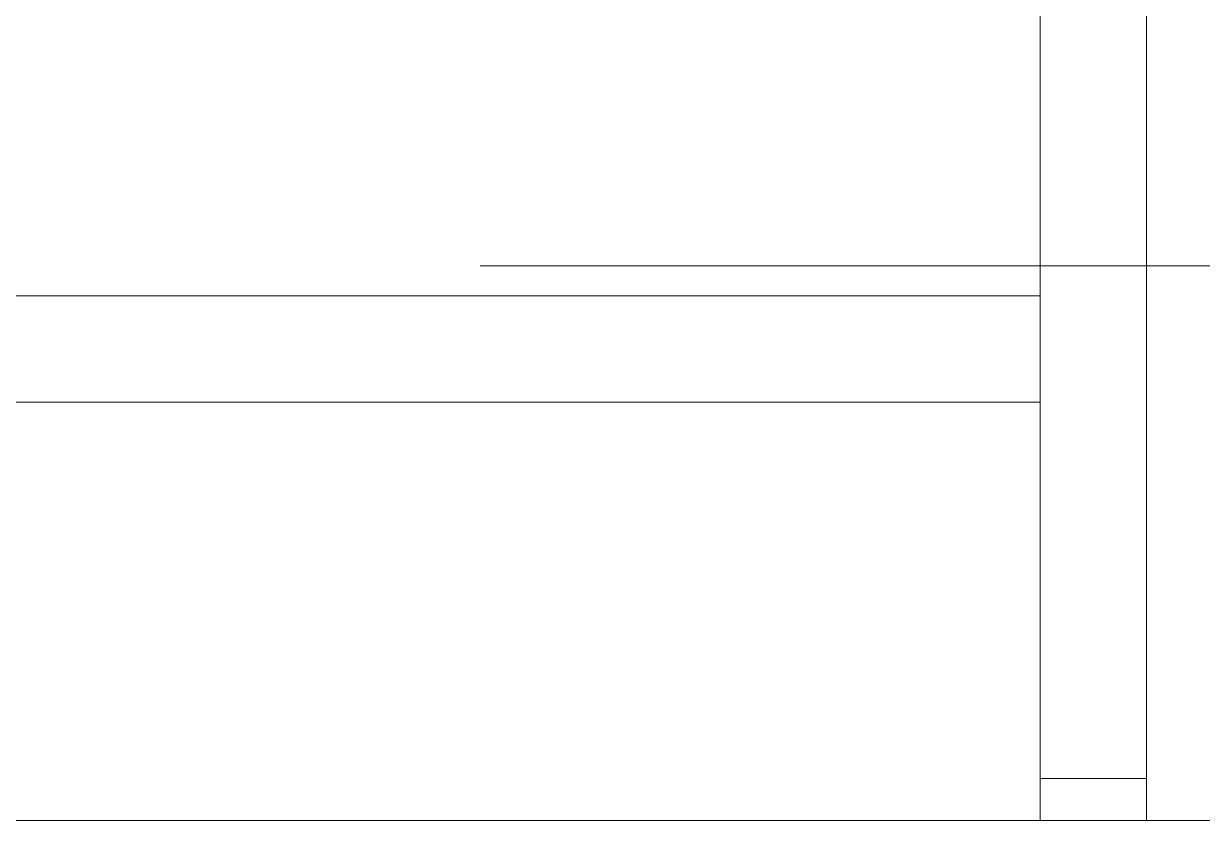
# Model space of a CAD drawing. Header units: inches. Extents: x 0.21 to 4.55, y 0.23 to 3.12.
# Drawn here: x 3.8975 to 4.1796, y 0.8606 to 1.0512 of the extents above; entities that cross this region are included whole.
import ezdxf

# ---------------------------------------------------------------- set-up
doc = ezdxf.new("R2010")
doc.units = ezdxf.units.IN
doc.header["$MEASUREMENT"] = 0
doc.layers.add('PDF_0', color=7, linetype='Continuous')
doc.layers.add('PDF_MESA', color=7, linetype='Continuous')

msp = doc.modelspace()

# ---------------------------------------------------------------- linework, layer by layer
at = {"layer": 'PDF_0', "lineweight": 5}
for points in [[(4.1662, 1.51556), (4.1662, 0.86056), (4.14082, 0.86056), (4.14082, 1.51556)], [(2.99218, 0.98601), (4.14082, 0.98601)], [(4.14082, 0.96063), (3.37187, 0.96063), (3.37187, 0.86056)], [(4.1662, 0.87062), (4.14082, 0.87062)], [(4.24999, 0.86056), (2.81407, 0.86056)]]:
    msp.add_lwpolyline(points, dxfattribs=at)
at = {"layer": 'PDF_MESA', "lineweight": 5}
msp.add_lwpolyline([(4.00676, 0.99319), (4.24041, 0.99319)], dxfattribs=at)

doc.saveas('drawing.dxf')
